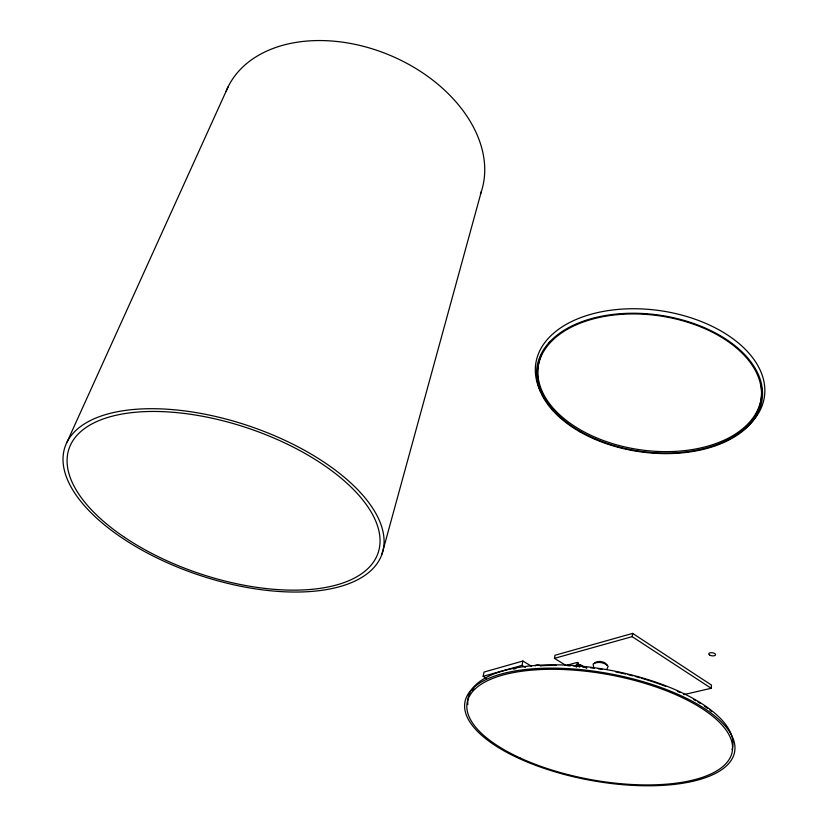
<?xml version="1.0" encoding="UTF-8"?>
<svg xmlns="http://www.w3.org/2000/svg" width="827" height="827" viewBox="0 0 827 827"><rect width="100%" height="100%" fill="white"/><g stroke="black" fill="none" stroke-linecap="round" stroke-linejoin="round"><path stroke-width="1.24" d="M683.712 694.639L711.168 688.281L711.499 685.097L632.645 633.399L555 655.253L554.441 658.354L565.441 665.135M711.168 688.281L632.169 636.645L632.645 633.399M576.336 667.244L576.698 665.084L578.879 666.428M522.881 661.031L484.033 672.062L483.133 676.31L522.033 665.384L522.881 661.031L531.482 666.242M381.96 554.183A167.312 78.648 18.6 0 0 167.106 409.21A167.312 78.648 18.6 0 0 121.579 537.602A167.312 78.648 18.6 0 0 381.96 554.183L481.314 191.657M594.417 663.471L594.727 662.789C598.345 660.38 604.279 661.373 607.039 664.701L607.152 665.456M67.09 441.959L228.128 86.794M607.028 668.805L608.165 666.366C604.795 662.313 597.549 661.093 593.135 664.019L593.6 666.717M554.441 658.354L632.169 636.645M566.691 665.311L576.967 662.51L578.611 663.533L576.884 663.998L578.518 665.022M573.276 666.004L576.698 665.084M483.133 676.31L486.421 678.233M522.033 665.384L525.341 667.379M579.613 667.151L577.556 665.88A2.419 1.478 -59.7 0 0 578.331 663.419A2.419 1.478 -59.7 0 0 576.967 662.51M584.565 666.696L586.746 668.051M580.244 664.546L585.144 667.596A2.409 1.489 -59.7 0 1 586.271 667.906M578.331 664.205L582.425 666.758M535.307 665.962A3.163 1.354 11.5 0 1 537.56 664.98A3.163 1.354 11.5 0 1 541.085 666.18M760.954 384.328A112.648 68.445 8.2 0 1 641.463 449.96A112.648 68.445 8.2 0 1 541.602 354.483M548.611 343.37A112.648 68.445 8.2 0 1 550.265 341.458M540.589 391.584A115.501 70.295 8.2 0 1 669.363 312.234A115.501 70.295 8.2 0 1 741.995 430.888M547.35 402.542A115.501 70.295 8.2 0 1 541.737 393.817M467.844 704.645A134.522 53.476 10.5 0 1 605.457 669.425A134.522 53.476 10.5 0 1 732.04 749.707M472.527 690.452A133.354 53.011 10.5 0 1 473.881 688.56M513.505 669.084A133.354 53.011 10.5 0 1 515.914 668.609M542.192 665.673A133.354 53.011 10.5 0 1 556.075 665.425M567.725 665.766A133.354 53.011 10.5 0 1 570.196 665.9M575.189 666.242A133.354 53.011 10.5 0 1 577.711 666.438M582.808 666.903A133.354 53.011 10.5 0 1 586.653 667.317M590.509 667.771A133.354 53.011 10.5 0 1 594.365 668.268M598.21 668.816A133.354 53.011 10.5 0 1 602.046 669.415M615.702 671.896A133.354 53.011 10.5 0 1 625.594 674.057M628.044 674.646A133.354 53.011 10.5 0 1 632.903 675.866M635.301 676.496A133.354 53.011 10.5 0 1 640.046 677.809M641.307 678.161A133.354 53.011 10.5 0 1 665.652 686.369M677.303 691.238A133.354 53.011 10.5 0 1 679.784 692.375M693.75 699.539A133.354 53.011 10.5 0 1 695.889 700.779M697.967 702.02A133.354 53.011 10.5 0 1 699.983 703.27M704.397 706.165A133.354 53.011 10.5 0 1 707.674 708.481M709.752 710.042A133.354 53.011 10.5 0 1 711.747 711.613M226.05 91.456A137.189 95.746 22.8 0 1 387.418 54.241A137.189 95.746 22.8 0 1 480.456 194.097M709.824 655.17A3.453 1.54 8 0 0 715.5 654.994A3.453 1.54 8 0 0 711.117 652.689A3.453 1.54 8 0 0 709.824 655.17M580.203 431.994A113.723 68.992 8.2 0 0 761.46 403.09A113.723 68.992 8.2 0 0 606.956 315.263A113.723 68.992 8.2 0 0 580.203 431.994M580.823 431.673A112.73 68.393 8.2 0 0 760.468 402.956A112.73 68.393 8.2 0 0 607.235 315.945A112.73 68.393 8.2 0 0 580.823 431.673M518.539 758.235A137.127 54.158 10.5 0 0 733.983 754.472A137.127 54.158 10.5 0 0 546.823 668.185A137.127 54.158 10.5 0 0 518.539 758.235M519.997 757.904A134.78 53.228 10.5 0 0 731.637 754.079A134.78 53.228 10.5 0 0 547.464 669.332A134.78 53.228 10.5 0 0 519.997 757.904M124.484 537.281A163.084 76.642 18.6 0 0 378.042 553.067A163.084 76.642 18.6 0 0 168.181 411.929A163.084 76.642 18.6 0 0 124.484 537.281"/></g></svg>
